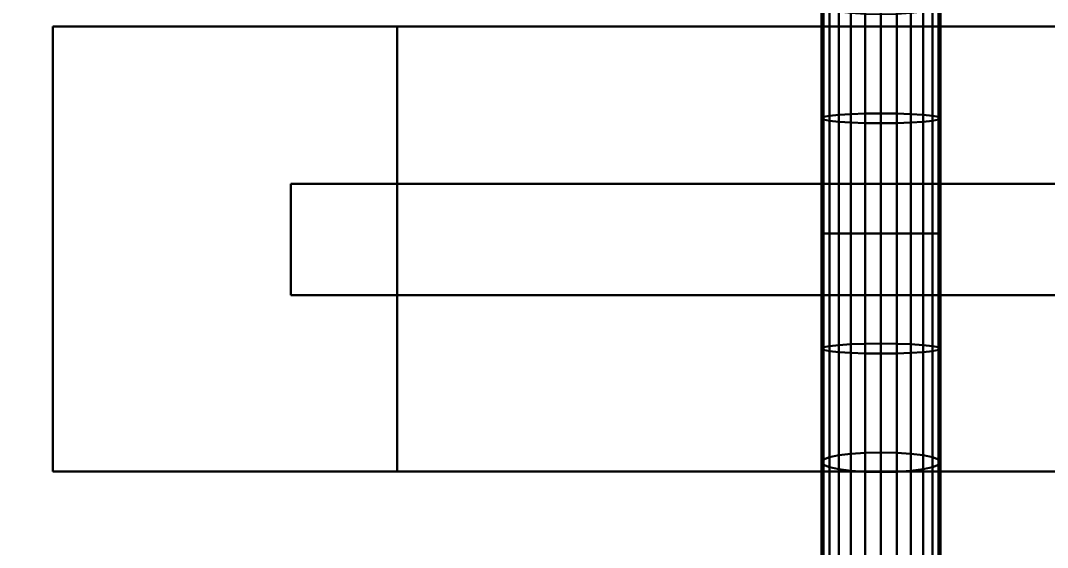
# Model space of a CAD drawing. Header units: millimetres. Extents: x -33522418 to 16198808, y -126322335 to -58690945.
# Drawn here: x -15917398.5 to -15917290.8, y -63981159.7 to -63981104.4 of the extents above; entities that cross this region are included whole.
import ezdxf

# ---------------------------------------------------------------- set-up
doc = ezdxf.new("R2010")
doc.units = ezdxf.units.MM
doc.header["$LTSCALE"] = 10
doc.header["$PDMODE"] = 3
doc.linetypes.add('DASH', pattern=[0.35, 0.25, -0.1])
doc.layers.add('LAYER4', color=7, linetype='Continuous')
doc.layers.add('墙体层', color=1, linetype='Continuous')
doc.styles.add('宋体_T3', font='SimSun.ttf', dxfattribs={"width": 0.7})
doc.dimstyles.new('_TCH_ARCH&&60', dxfattribs={"dimtxt": 158.607595, "dimasz": 60, "dimexe": 90, "dimexo": 180, "dimgap": 60, "dimtad": 1, "dimdec": 0, "dimzin": 0, "dimdsep": 46, "dimtxsty": '宋体_T3', "dimblk": 'ARCHTICK', "dimcen": 0.09, "dimclrd": 2, "dimclre": 2, "dimclrt": 2, "dimazin": 2, "dimtfac": 1, "dimtdec": 0, "dimtix": 1, "dimtmove": 2, "dimatfit": 3, "dimfxl": 60, "dimtolj": 1, "dimtzin": 0, "dimarcsym": 0})

# ---------------------------------------------------------------- blocks, each defined once
blk = doc.blocks.new('754')
at = {"layer": '墙体层', "color": 8}
for points, invisible_edges in [([(44979.69, 96606.02, 789.34), (44979.69, 95441.78, 747.18), (44979.69, 95405.62, 789.34)], 3), ([(44979.69, 96606.02, 789.34), (44979.69, 96569.86, 747.18), (44979.69, 95441.78, 747.18)], 13), ([(44979.69, 96606.02, 789.34), (44979.69, 95405.62, 789.34), (45026.35, 95405.62, 789.34)], 12), ([(44979.69, 96606.02, 789.34), (45026.35, 95405.62, 789.34), (45026.35, 96606.02, 789.34)], 1), ([(44979.69, 95405.62, 1.23), (44979.69, 96606.02, 1.23), (45026.35, 96606.02, 1.23)], 12), ([(44979.69, 95405.62, 1.23), (45026.35, 96606.02, 1.23), (45026.35, 95405.62, 1.23)], 1), ([(44979.69, 95405.62, 1.23), (44979.69, 96569.86, 83.2), (44979.69, 96606.02, 1.23)], 3), ([(44979.69, 96606.02, 1.23), (44979.69, 96606.02, 789.34), (45026.35, 96606.02, 789.34)], 12), ([(44979.69, 96606.02, 1.23), (45026.35, 96606.02, 789.34), (45026.35, 96606.02, 1.23)], 1), ([(44979.69, 96569.86, 747.18), (44979.69, 96606.02, 789.34), (44979.69, 96569.86, 83.2)], 3), ([(44979.69, 96606.02, 1.23), (44979.69, 96569.86, 83.2), (44979.69, 96606.02, 789.34)], 3), ([(45026.35, 96606.02, 789.34), (45026.35, 95405.62, 789.34), (45026.35, 95441.78, 747.18)], 14), ([(45026.35, 96606.02, 789.34), (45026.35, 95441.78, 747.18), (45026.35, 96569.86, 747.18)], 13), ([(45026.35, 95405.62, 1.23), (45026.35, 96606.02, 1.23), (45026.35, 96569.86, 83.2)], 14), ([(45026.35, 96569.86, 747.18), (45026.35, 96569.86, 83.2), (45026.35, 96606.02, 789.34)], 14), ([(45026.35, 96606.02, 1.23), (45026.35, 96606.02, 789.34), (45026.35, 96569.86, 83.2)], 14), ([(44996.19, 96581.02, 771.58), (44996.19, 95439.09, 771.58), (45007.85, 95439.09, 771.58)], 12), ([(44996.19, 96581.02, 771.58), (45007.85, 95439.09, 771.58), (45007.85, 96581.02, 771.58)], 1), ([(44996.19, 95439.09, 16.5), (44996.19, 96581.02, 16.5), (45007.85, 96581.02, 16.5)], 12), ([(44996.19, 95439.09, 16.5), (45007.85, 96581.02, 16.5), (45007.85, 95439.09, 16.5)], 1), ([(44996.19, 96581.02, 16.5), (44996.19, 96581.02, 771.58), (45007.85, 96581.02, 771.58)], 12), ([(44996.19, 96581.02, 16.5), (45007.85, 96581.02, 771.58), (45007.85, 96581.02, 16.5)], 1), ([(44996.19, 95439.09, 16.5), (44996.19, 96581.02, 771.58), (44996.19, 96581.02, 16.5)], 1), ([(44996.19, 95439.09, 771.58), (44996.19, 96581.02, 771.58), (44996.19, 95439.09, 16.5)], 2), ([(45007.85, 95439.09, 16.5), (45007.85, 96581.02, 16.5), (45007.85, 96581.02, 771.58)], 12), ([(45007.85, 95439.09, 771.58), (45007.85, 95439.09, 16.5), (45007.85, 96581.02, 771.58)], 2), ([(44979.69, 95441.78, 747.18), (44979.69, 96569.86, 747.18), (45026.35, 96569.86, 747.18)], 12), ([(44979.69, 95441.78, 747.18), (45026.35, 96569.86, 747.18), (45026.35, 95441.78, 747.18)], 1), ([(44979.69, 96569.86, 83.2), (44979.69, 95441.78, 83.2), (45026.35, 95441.78, 83.2)], 12), ([(44979.69, 96569.86, 83.2), (45026.35, 95441.78, 83.2), (45026.35, 96569.86, 83.2)], 1), ([(44979.69, 95405.62, 1.23), (44979.69, 95441.78, 83.2), (44979.69, 96569.86, 83.2)], 13), ([(44979.69, 96569.86, 747.18), (44979.69, 96569.86, 83.2), (45026.35, 96569.86, 83.2)], 12), ([(44979.69, 96569.86, 747.18), (45026.35, 96569.86, 83.2), (45026.35, 96569.86, 747.18)], 1), ([(45026.35, 95405.62, 1.23), (45026.35, 96569.86, 83.2), (45026.35, 95441.78, 83.2)], 13), ([(44977.4, 96525.36, 10.98), (44977.12, 96525.14, 12.58), (44989.17, 96525.14, 16.45)], 12), ([(44989.17, 96525.14, 16.45), (44989.31, 96525.36, 14.8), (44977.4, 96525.36, 10.98)], 12), ([(44977.67, 96525.14, 9.37), (44977.4, 96525.36, 10.98), (44989.31, 96525.36, 14.8)], 12), ([(44989.31, 96525.36, 14.8), (44989.45, 96525.14, 13.15), (44977.67, 96525.14, 9.37)], 12), ([(44989.31, 96525.36, 14.8), (44989.17, 96525.14, 16.45), (45001.39, 96525.14, 17.74)], 12), ([(45001.39, 96525.14, 17.74), (45001.39, 96525.36, 16.07), (44989.31, 96525.36, 14.8)], 12), ([(44989.45, 96525.14, 13.15), (44989.31, 96525.36, 14.8), (45001.39, 96525.36, 16.07)], 12), ([(45001.39, 96525.36, 16.07), (45001.39, 96525.14, 14.41), (44989.45, 96525.14, 13.15)], 12), ([(45013.6, 96525.14, 16.45), (45013.46, 96525.36, 14.8), (45001.39, 96525.36, 16.07)], 12), ([(45001.39, 96525.36, 16.07), (45001.39, 96525.14, 17.74), (45013.6, 96525.14, 16.45)], 12), ([(45013.46, 96525.36, 14.8), (45013.32, 96525.14, 13.15), (45001.39, 96525.14, 14.41)], 12), ([(45001.39, 96525.14, 14.41), (45001.39, 96525.36, 16.07), (45013.46, 96525.36, 14.8)], 12), ([(45025.37, 96525.36, 10.98), (45025.1, 96525.14, 9.37), (45013.32, 96525.14, 13.15)], 12), ([(45013.32, 96525.14, 13.15), (45013.46, 96525.36, 14.8), (45025.37, 96525.36, 10.98)], 12), ([(45025.65, 96525.14, 12.58), (45025.37, 96525.36, 10.98), (45013.46, 96525.36, 14.8)], 12), ([(45013.46, 96525.36, 14.8), (45013.6, 96525.14, 16.45), (45025.65, 96525.14, 12.58)], 12), ([(45036.96, 96525.36, 4.61), (45036.56, 96525.14, 3.08), (45025.1, 96525.14, 9.37)], 12), ([(45025.1, 96525.14, 9.37), (45025.37, 96525.36, 10.98), (45036.96, 96525.36, 4.61)], 12), ([(45025.37, 96525.36, 10.98), (45025.65, 96525.14, 12.58), (45037.37, 96525.14, 6.14)], 12), ([(45037.37, 96525.14, 6.14), (45036.96, 96525.36, 4.61), (45025.37, 96525.36, 10.98)], 12), ([(44976.87, 96524.51, 14.03), (44976.66, 96523.53, 15.25), (44988.94, 96523.53, 19.19)], 12), ([(44977.12, 96525.14, 12.58), (44976.87, 96524.51, 14.03), (44989.05, 96524.51, 17.93)], 12), ([(44988.94, 96523.53, 19.19), (44989.05, 96524.51, 17.93), (44976.87, 96524.51, 14.03)], 12), ([(44989.05, 96524.51, 17.93), (44989.17, 96525.14, 16.45), (44977.12, 96525.14, 12.58)], 12), ([(44977.92, 96524.51, 7.93), (44977.67, 96525.14, 9.37), (44989.45, 96525.14, 13.15)], 12), ([(44989.45, 96525.14, 13.15), (44989.57, 96524.51, 11.67), (44977.92, 96524.51, 7.93)], 12), ([(44978.13, 96523.53, 6.7), (44977.92, 96524.51, 7.93), (44989.57, 96524.51, 11.67)], 12), ([(44989.57, 96524.51, 11.67), (44989.68, 96523.53, 10.41), (44978.13, 96523.53, 6.7)], 12), ([(44989.05, 96524.51, 17.93), (44988.94, 96523.53, 19.19), (45001.39, 96523.53, 20.5)], 12), ([(44989.17, 96525.14, 16.45), (44989.05, 96524.51, 17.93), (45001.39, 96524.51, 19.23)], 12), ([(45001.39, 96523.53, 20.5), (45001.39, 96524.51, 19.23), (44989.05, 96524.51, 17.93)], 12), ([(45001.39, 96524.51, 19.23), (45001.39, 96525.14, 17.74), (44989.17, 96525.14, 16.45)], 12), ([(44989.57, 96524.51, 11.67), (44989.45, 96525.14, 13.15), (45001.39, 96525.14, 14.41)], 12), ([(45001.39, 96525.14, 14.41), (45001.39, 96524.51, 12.91), (44989.57, 96524.51, 11.67)], 12), ([(44989.68, 96523.53, 10.41), (44989.57, 96524.51, 11.67), (45001.39, 96524.51, 12.91)], 12), ([(45001.39, 96524.51, 12.91), (45001.39, 96523.53, 11.64), (44989.68, 96523.53, 10.41)], 12), ([(45013.72, 96524.51, 17.93), (45013.6, 96525.14, 16.45), (45001.39, 96525.14, 17.74)], 12), ([(45001.39, 96525.14, 17.74), (45001.39, 96524.51, 19.23), (45013.72, 96524.51, 17.93)], 12), ([(45013.32, 96525.14, 13.15), (45013.2, 96524.51, 11.67), (45001.39, 96524.51, 12.91)], 12), ([(45001.39, 96524.51, 12.91), (45001.39, 96525.14, 14.41), (45013.32, 96525.14, 13.15)], 12), ([(45013.2, 96524.51, 11.67), (45013.09, 96523.53, 10.41), (45001.39, 96523.53, 11.64)], 12), ([(45013.83, 96523.53, 19.19), (45013.72, 96524.51, 17.93), (45001.39, 96524.51, 19.23)], 12), ([(45001.39, 96524.51, 19.23), (45001.39, 96523.53, 20.5), (45013.83, 96523.53, 19.19)], 12), ([(45001.39, 96523.53, 11.64), (45001.39, 96524.51, 12.91), (45013.2, 96524.51, 11.67)], 12), ([(45024.85, 96524.51, 7.93), (45024.64, 96523.53, 6.7), (45013.09, 96523.53, 10.41)], 12), ([(45013.09, 96523.53, 10.41), (45013.2, 96524.51, 11.67), (45024.85, 96524.51, 7.93)], 12), ([(45025.1, 96525.14, 9.37), (45024.85, 96524.51, 7.93), (45013.2, 96524.51, 11.67)], 12), ([(45013.2, 96524.51, 11.67), (45013.32, 96525.14, 13.15), (45025.1, 96525.14, 9.37)], 12), ([(45025.9, 96524.51, 14.03), (45025.65, 96525.14, 12.58), (45013.6, 96525.14, 16.45)], 12), ([(45013.6, 96525.14, 16.45), (45013.72, 96524.51, 17.93), (45025.9, 96524.51, 14.03)], 12), ([(45026.11, 96523.53, 15.25), (45025.9, 96524.51, 14.03), (45013.72, 96524.51, 17.93)], 12), ([(45013.72, 96524.51, 17.93), (45013.83, 96523.53, 19.19), (45026.11, 96523.53, 15.25)], 12), ([(45036.19, 96524.51, 1.7), (45035.88, 96523.53, 0.53), (45024.64, 96523.53, 6.7)], 12), ([(45024.64, 96523.53, 6.7), (45024.85, 96524.51, 7.93), (45036.19, 96524.51, 1.7)], 12), ([(45036.56, 96525.14, 3.08), (45036.19, 96524.51, 1.7), (45024.85, 96524.51, 7.93)], 12), ([(45024.85, 96524.51, 7.93), (45025.1, 96525.14, 9.37), (45036.56, 96525.14, 3.08)], 12), ([(45025.65, 96525.14, 12.58), (45025.9, 96524.51, 14.03), (45037.74, 96524.51, 7.52)], 12), ([(45037.74, 96524.51, 7.52), (45037.37, 96525.14, 6.14), (45025.65, 96525.14, 12.58)], 12), ([(45038.05, 96523.53, 8.69), (45037.74, 96524.51, 7.52), (45025.9, 96524.51, 14.03)], 12), ([(45025.9, 96524.51, 14.03), (45026.11, 96523.53, 15.25), (45038.05, 96523.53, 8.69)], 12), ([(44976.66, 96523.53, 15.25), (44976.5, 96522.26, 16.2), (44988.86, 96522.26, 20.16)], 12), ([(44988.86, 96522.26, 20.16), (44988.94, 96523.53, 19.19), (44976.66, 96523.53, 15.25)], 12), ([(44978.29, 96522.26, 5.76), (44978.13, 96523.53, 6.7), (44989.68, 96523.53, 10.41)], 12), ([(44989.68, 96523.53, 10.41), (44989.76, 96522.26, 9.44), (44978.29, 96522.26, 5.76)], 12), ([(44988.94, 96523.53, 19.19), (44988.86, 96522.26, 20.16), (45001.39, 96522.26, 21.48)], 12), ([(45001.39, 96522.26, 21.48), (45001.39, 96523.53, 20.5), (44988.94, 96523.53, 19.19)], 12), ([(44989.76, 96522.26, 9.44), (44989.68, 96523.53, 10.41), (45001.39, 96523.53, 11.64)], 12), ([(45001.39, 96523.53, 11.64), (45001.39, 96522.26, 10.66), (44989.76, 96522.26, 9.44)], 12), ([(45001.39, 96522.26, 10.66), (45001.39, 96523.53, 11.64), (45013.09, 96523.53, 10.41)], 12), ([(45013.09, 96523.53, 10.41), (45013.01, 96522.26, 9.44), (45001.39, 96522.26, 10.66)], 12), ([(45013.91, 96522.26, 20.16), (45013.83, 96523.53, 19.19), (45001.39, 96523.53, 20.5)], 12), ([(45001.39, 96523.53, 20.5), (45001.39, 96522.26, 21.48), (45013.91, 96522.26, 20.16)], 12), ([(45013.01, 96522.26, 9.44), (45013.09, 96523.53, 10.41), (45024.64, 96523.53, 6.7)], 12), ([(45024.64, 96523.53, 6.7), (45024.48, 96522.26, 5.76), (45013.01, 96522.26, 9.44)], 12), ([(45026.27, 96522.26, 16.2), (45026.11, 96523.53, 15.25), (45013.83, 96523.53, 19.19)], 12), ([(45013.83, 96523.53, 19.19), (45013.91, 96522.26, 20.16), (45026.27, 96522.26, 16.2)], 12), ([(45035.88, 96523.53, 0.53), (45035.64, 96522.26, -0.37), (45024.48, 96522.26, 5.76)], 12), ([(45024.48, 96522.26, 5.76), (45024.64, 96523.53, 6.7), (45035.88, 96523.53, 0.53)], 12), ([(45038.29, 96522.26, 9.59), (45038.05, 96523.53, 8.69), (45026.11, 96523.53, 15.25)], 12), ([(45026.11, 96523.53, 15.25), (45026.27, 96522.26, 16.2), (45038.29, 96522.26, 9.59)], 12), ([(44976.5, 96522.26, 16.2), (44976.4, 96520.77, 16.81), (44988.81, 96520.77, 20.79)], 12), ([(44988.81, 96520.77, 20.79), (44988.86, 96522.26, 20.16), (44976.5, 96522.26, 16.2)], 12), ([(44978.39, 96520.77, 5.15), (44978.29, 96522.26, 5.76), (44989.76, 96522.26, 9.44)], 12), ([(44989.76, 96522.26, 9.44), (44989.81, 96520.77, 8.81), (44978.39, 96520.77, 5.15)], 12), ([(44988.86, 96522.26, 20.16), (44988.81, 96520.77, 20.79), (45001.39, 96520.77, 22.11)], 12), ([(45001.39, 96520.77, 22.11), (45001.39, 96522.26, 21.48), (44988.86, 96522.26, 20.16)], 12), ([(44989.81, 96520.77, 8.81), (44989.76, 96522.26, 9.44), (45001.39, 96522.26, 10.66)], 12), ([(45001.39, 96522.26, 10.66), (45001.39, 96520.77, 10.03), (44989.81, 96520.77, 8.81)], 12), ([(45013.01, 96522.26, 9.44), (45012.96, 96520.77, 8.81), (45001.39, 96520.77, 10.03)], 12), ([(45001.39, 96520.77, 10.03), (45001.39, 96522.26, 10.66), (45013.01, 96522.26, 9.44)], 12), ([(45013.96, 96520.77, 20.79), (45013.91, 96522.26, 20.16), (45001.39, 96522.26, 21.48)], 12), ([(45001.39, 96522.26, 21.48), (45001.39, 96520.77, 22.11), (45013.96, 96520.77, 20.79)], 12), ([(45024.48, 96522.26, 5.76), (45024.38, 96520.77, 5.15), (45012.96, 96520.77, 8.81)], 12), ([(45012.96, 96520.77, 8.81), (45013.01, 96522.26, 9.44), (45024.48, 96522.26, 5.76)], 12), ([(45026.37, 96520.77, 16.81), (45026.27, 96522.26, 16.2), (45013.91, 96522.26, 20.16)], 12), ([(45013.91, 96522.26, 20.16), (45013.96, 96520.77, 20.79), (45026.37, 96520.77, 16.81)], 12), ([(45035.64, 96522.26, -0.37), (45035.48, 96520.77, -0.95), (45024.38, 96520.77, 5.15)], 12), ([(45024.38, 96520.77, 5.15), (45024.48, 96522.26, 5.76), (45035.64, 96522.26, -0.37)], 12), ([(45038.44, 96520.77, 10.18), (45038.29, 96522.26, 9.59), (45026.27, 96522.26, 16.2)], 12), ([(45026.27, 96522.26, 16.2), (45026.37, 96520.77, 16.81), (45038.44, 96520.77, 10.18)], 12), ([(44976.4, 96520.77, 16.81), (44976.36, 96519.11, 17.02), (44988.79, 96519.11, 21.01)], 12), ([(44988.79, 96519.11, 21.01), (44988.81, 96520.77, 20.79), (44976.4, 96520.77, 16.81)], 12), ([(44978.43, 96519.11, 4.93), (44978.39, 96520.77, 5.15), (44989.81, 96520.77, 8.81)], 12), ([(44989.81, 96520.77, 8.81), (44989.83, 96519.11, 8.59), (44978.43, 96519.11, 4.93)], 12), ([(44988.81, 96520.77, 20.79), (44988.79, 96519.11, 21.01), (45001.39, 96519.11, 22.34)], 12), ([(45001.39, 96519.11, 22.34), (45001.39, 96520.77, 22.11), (44988.81, 96520.77, 20.79)], 12), ([(44989.83, 96519.11, 8.59), (44989.81, 96520.77, 8.81), (45001.39, 96520.77, 10.03)], 12), ([(45001.39, 96520.77, 10.03), (45001.39, 96519.11, 9.81), (44989.83, 96519.11, 8.59)], 12), ([(45012.96, 96520.77, 8.81), (45012.94, 96519.11, 8.59), (45001.39, 96519.11, 9.81)], 12), ([(45001.39, 96519.11, 9.81), (45001.39, 96520.77, 10.03), (45012.96, 96520.77, 8.81)], 12), ([(45013.98, 96519.11, 21.01), (45013.96, 96520.77, 20.79), (45001.39, 96520.77, 22.11)], 12), ([(45001.39, 96520.77, 22.11), (45001.39, 96519.11, 22.34), (45013.98, 96519.11, 21.01)], 12), ([(45024.38, 96520.77, 5.15), (45024.34, 96519.11, 4.93), (45012.94, 96519.11, 8.59)], 12), ([(45012.94, 96519.11, 8.59), (45012.96, 96520.77, 8.81), (45024.38, 96520.77, 5.15)], 12), ([(45026.41, 96519.11, 17.02), (45026.37, 96520.77, 16.81), (45013.96, 96520.77, 20.79)], 12), ([(45013.96, 96520.77, 20.79), (45013.98, 96519.11, 21.01), (45026.41, 96519.11, 17.02)], 12), ([(45035.48, 96520.77, -0.95), (45035.43, 96519.11, -1.16), (45024.34, 96519.11, 4.93)], 12), ([(45024.34, 96519.11, 4.93), (45024.38, 96520.77, 5.15), (45035.48, 96520.77, -0.95)], 12), ([(45038.5, 96519.11, 10.38), (45038.44, 96520.77, 10.18), (45026.37, 96520.77, 16.81)], 12), ([(45026.37, 96520.77, 16.81), (45026.41, 96519.11, 17.02), (45038.5, 96519.11, 10.38)], 12), ([(44988.81, 96517.45, 20.79), (44988.79, 96519.11, 21.01), (44976.36, 96519.11, 17.02)], 12), ([(44976.36, 96519.11, 17.02), (44976.4, 96517.45, 16.81), (44988.81, 96517.45, 20.79)], 12), ([(44989.83, 96519.11, 8.59), (44989.81, 96517.45, 8.81), (44978.39, 96517.45, 5.15)], 12), ([(44978.39, 96517.45, 5.15), (44978.43, 96519.11, 4.93), (44989.83, 96519.11, 8.59)], 12), ([(45001.39, 96517.45, 22.11), (45001.39, 96519.11, 22.34), (44988.79, 96519.11, 21.01)], 12), ([(44988.79, 96519.11, 21.01), (44988.81, 96517.45, 20.79), (45001.39, 96517.45, 22.11)], 12), ([(45001.39, 96519.11, 9.81), (45001.39, 96517.45, 10.03), (44989.81, 96517.45, 8.81)], 12), ([(44989.81, 96517.45, 8.81), (44989.83, 96519.11, 8.59), (45001.39, 96519.11, 9.81)], 12), ([(45012.94, 96519.11, 8.59), (45012.96, 96517.45, 8.81), (45001.39, 96517.45, 10.03)], 12), ([(45001.39, 96517.45, 10.03), (45001.39, 96519.11, 9.81), (45012.94, 96519.11, 8.59)], 12), ([(45013.96, 96517.45, 20.79), (45013.98, 96519.11, 21.01), (45001.39, 96519.11, 22.34)], 12), ([(45001.39, 96519.11, 22.34), (45001.39, 96517.45, 22.11), (45013.96, 96517.45, 20.79)], 12), ([(45012.96, 96517.45, 8.81), (45012.94, 96519.11, 8.59), (45024.34, 96519.11, 4.93)], 12), ([(45024.34, 96519.11, 4.93), (45024.38, 96517.45, 5.15), (45012.96, 96517.45, 8.81)], 12), ([(45013.98, 96519.11, 21.01), (45013.96, 96517.45, 20.79), (45026.37, 96517.45, 16.81)], 12), ([(45026.37, 96517.45, 16.81), (45026.41, 96519.11, 17.02), (45013.98, 96519.11, 21.01)], 12), ([(45024.38, 96517.45, 5.15), (45024.34, 96519.11, 4.93), (45035.43, 96519.11, -1.16)], 12), ([(45035.43, 96519.11, -1.16), (45035.48, 96517.45, -0.95), (45024.38, 96517.45, 5.15)], 12), ([(45026.41, 96519.11, 17.02), (45026.37, 96517.45, 16.81), (45038.44, 96517.45, 10.18)], 12), ([(45038.44, 96517.45, 10.18), (45038.5, 96519.11, 10.38), (45026.41, 96519.11, 17.02)], 12), ([(44988.86, 96515.96, 20.16), (44988.81, 96517.45, 20.79), (44976.4, 96517.45, 16.81)], 12), ([(44976.4, 96517.45, 16.81), (44976.5, 96515.96, 16.2), (44988.86, 96515.96, 20.16)], 12), ([(44989.81, 96517.45, 8.81), (44989.76, 96515.96, 9.44), (44978.29, 96515.96, 5.76)], 12), ([(44978.29, 96515.96, 5.76), (44978.39, 96517.45, 5.15), (44989.81, 96517.45, 8.81)], 12), ([(45001.39, 96515.96, 21.48), (45001.39, 96517.45, 22.11), (44988.81, 96517.45, 20.79)], 12), ([(44988.81, 96517.45, 20.79), (44988.86, 96515.96, 20.16), (45001.39, 96515.96, 21.48)], 12), ([(45001.39, 96517.45, 10.03), (45001.39, 96515.96, 10.66), (44989.76, 96515.96, 9.44)], 12), ([(44989.76, 96515.96, 9.44), (44989.81, 96517.45, 8.81), (45001.39, 96517.45, 10.03)], 12), ([(45012.96, 96517.45, 8.81), (45013.01, 96515.96, 9.44), (45001.39, 96515.96, 10.66)], 12), ([(45001.39, 96515.96, 10.66), (45001.39, 96517.45, 10.03), (45012.96, 96517.45, 8.81)], 12), ([(45013.91, 96515.96, 20.16), (45013.96, 96517.45, 20.79), (45001.39, 96517.45, 22.11)], 12), ([(45001.39, 96517.45, 22.11), (45001.39, 96515.96, 21.48), (45013.91, 96515.96, 20.16)], 12), ([(45013.01, 96515.96, 9.44), (45012.96, 96517.45, 8.81), (45024.38, 96517.45, 5.15)], 12), ([(45024.38, 96517.45, 5.15), (45024.48, 96515.96, 5.76), (45013.01, 96515.96, 9.44)], 12), ([(45013.96, 96517.45, 20.79), (45013.91, 96515.96, 20.16), (45026.27, 96515.96, 16.2)], 12), ([(45026.27, 96515.96, 16.2), (45026.37, 96517.45, 16.81), (45013.96, 96517.45, 20.79)], 12), ([(45024.48, 96515.96, 5.76), (45024.38, 96517.45, 5.15), (45035.48, 96517.45, -0.95)], 12), ([(45035.48, 96517.45, -0.95), (45035.64, 96515.96, -0.37), (45024.48, 96515.96, 5.76)], 12), ([(45026.37, 96517.45, 16.81), (45026.27, 96515.96, 16.2), (45038.29, 96515.96, 9.59)], 12), ([(45038.29, 96515.96, 9.59), (45038.44, 96517.45, 10.18), (45026.37, 96517.45, 16.81)], 12), ([(44988.94, 96514.69, 19.19), (44988.86, 96515.96, 20.16), (44976.5, 96515.96, 16.2)], 12), ([(44976.5, 96515.96, 16.2), (44976.66, 96514.69, 15.25), (44988.94, 96514.69, 19.19)], 12), ([(44989.76, 96515.96, 9.44), (44989.68, 96514.69, 10.41), (44978.13, 96514.69, 6.7)], 12), ([(44978.13, 96514.69, 6.7), (44978.29, 96515.96, 5.76), (44989.76, 96515.96, 9.44)], 12), ([(45001.39, 96514.69, 20.5), (45001.39, 96515.96, 21.48), (44988.86, 96515.96, 20.16)], 12), ([(44988.86, 96515.96, 20.16), (44988.94, 96514.69, 19.19), (45001.39, 96514.69, 20.5)], 12), ([(45001.39, 96515.96, 10.66), (45001.39, 96514.69, 11.64), (44989.68, 96514.69, 10.41)], 12), ([(44989.68, 96514.69, 10.41), (44989.76, 96515.96, 9.44), (45001.39, 96515.96, 10.66)], 12), ([(45013.01, 96515.96, 9.44), (45013.09, 96514.69, 10.41), (45001.39, 96514.69, 11.64)], 12), ([(45001.39, 96514.69, 11.64), (45001.39, 96515.96, 10.66), (45013.01, 96515.96, 9.44)], 12), ([(45013.83, 96514.69, 19.19), (45013.91, 96515.96, 20.16), (45001.39, 96515.96, 21.48)], 12), ([(45001.39, 96515.96, 21.48), (45001.39, 96514.69, 20.5), (45013.83, 96514.69, 19.19)], 12), ([(45013.09, 96514.69, 10.41), (45013.01, 96515.96, 9.44), (45024.48, 96515.96, 5.76)], 12), ([(45024.48, 96515.96, 5.76), (45024.64, 96514.69, 6.7), (45013.09, 96514.69, 10.41)], 12), ([(45013.91, 96515.96, 20.16), (45013.83, 96514.69, 19.19), (45026.11, 96514.69, 15.25)], 12), ([(45026.11, 96514.69, 15.25), (45026.27, 96515.96, 16.2), (45013.91, 96515.96, 20.16)], 12), ([(45024.64, 96514.69, 6.7), (45024.48, 96515.96, 5.76), (45035.64, 96515.96, -0.37)], 12), ([(45035.64, 96515.96, -0.37), (45035.88, 96514.69, 0.53), (45024.64, 96514.69, 6.7)], 12), ([(45026.27, 96515.96, 16.2), (45026.11, 96514.69, 15.25), (45038.05, 96514.69, 8.69)], 12), ([(45038.05, 96514.69, 8.69), (45038.29, 96515.96, 9.59), (45026.27, 96515.96, 16.2)], 12), ([(44989.05, 96513.71, 17.93), (44988.94, 96514.69, 19.19), (44976.66, 96514.69, 15.25)], 12), ([(44976.66, 96514.69, 15.25), (44976.87, 96513.71, 14.03), (44989.05, 96513.71, 17.93)], 12), ([(44989.68, 96514.69, 10.41), (44989.57, 96513.71, 11.67), (44977.92, 96513.71, 7.93)], 12), ([(44977.92, 96513.71, 7.93), (44978.13, 96514.69, 6.7), (44989.68, 96514.69, 10.41)], 12), ([(45001.39, 96513.71, 19.23), (45001.39, 96514.69, 20.5), (44988.94, 96514.69, 19.19)], 12), ([(44988.94, 96514.69, 19.19), (44989.05, 96513.71, 17.93), (45001.39, 96513.71, 19.23)], 12), ([(44989.57, 96513.71, 11.67), (44989.68, 96514.69, 10.41), (45001.39, 96514.69, 11.64)], 12), ([(45001.39, 96514.69, 11.64), (45001.39, 96513.71, 12.91), (44989.57, 96513.71, 11.67)], 12), ([(45013.09, 96514.69, 10.41), (45013.2, 96513.71, 11.67), (45001.39, 96513.71, 12.91)], 12), ([(45001.39, 96513.71, 12.91), (45001.39, 96514.69, 11.64), (45013.09, 96514.69, 10.41)], 12), ([(45013.72, 96513.71, 17.93), (45013.83, 96514.69, 19.19), (45001.39, 96514.69, 20.5)], 12), ([(45001.39, 96514.69, 20.5), (45001.39, 96513.71, 19.23), (45013.72, 96513.71, 17.93)], 12), ([(45013.2, 96513.71, 11.67), (45013.09, 96514.69, 10.41), (45024.64, 96514.69, 6.7)], 12), ([(45024.64, 96514.69, 6.7), (45024.85, 96513.71, 7.93), (45013.2, 96513.71, 11.67)], 12), ([(45013.83, 96514.69, 19.19), (45013.72, 96513.71, 17.93), (45025.9, 96513.71, 14.03)], 12), ([(45025.9, 96513.71, 14.03), (45026.11, 96514.69, 15.25), (45013.83, 96514.69, 19.19)], 12), ([(45024.85, 96513.71, 7.93), (45024.64, 96514.69, 6.7), (45035.88, 96514.69, 0.53)], 12), ([(45035.88, 96514.69, 0.53), (45036.19, 96513.71, 1.7), (45024.85, 96513.71, 7.93)], 12), ([(45026.11, 96514.69, 15.25), (45025.9, 96513.71, 14.03), (45037.74, 96513.71, 7.52)], 12), ([(45037.74, 96513.71, 7.52), (45038.05, 96514.69, 8.69), (45026.11, 96514.69, 15.25)], 12), ([(44989.17, 96513.08, 16.45), (44989.05, 96513.71, 17.93), (44976.87, 96513.71, 14.03)], 12), ([(44976.87, 96513.71, 14.03), (44977.12, 96513.08, 12.58), (44989.17, 96513.08, 16.45)], 12), ([(44989.57, 96513.71, 11.67), (44989.45, 96513.08, 13.15), (44977.67, 96513.08, 9.37)], 12), ([(44977.67, 96513.08, 9.37), (44977.92, 96513.71, 7.93), (44989.57, 96513.71, 11.67)], 12), ([(45001.39, 96513.08, 17.74), (45001.39, 96513.71, 19.23), (44989.05, 96513.71, 17.93)], 12), ([(44989.05, 96513.71, 17.93), (44989.17, 96513.08, 16.45), (45001.39, 96513.08, 17.74)], 12), ([(45001.39, 96513.71, 12.91), (45001.39, 96513.08, 14.41), (44989.45, 96513.08, 13.15)], 12), ([(44989.45, 96513.08, 13.15), (44989.57, 96513.71, 11.67), (45001.39, 96513.71, 12.91)], 12), ([(45013.2, 96513.71, 11.67), (45013.32, 96513.08, 13.15), (45001.39, 96513.08, 14.41)], 12), ([(45001.39, 96513.08, 14.41), (45001.39, 96513.71, 12.91), (45013.2, 96513.71, 11.67)], 12), ([(45013.6, 96513.08, 16.45), (45013.72, 96513.71, 17.93), (45001.39, 96513.71, 19.23)], 12), ([(45001.39, 96513.71, 19.23), (45001.39, 96513.08, 17.74), (45013.6, 96513.08, 16.45)], 12), ([(45013.32, 96513.08, 13.15), (45013.2, 96513.71, 11.67), (45024.85, 96513.71, 7.93)], 12), ([(45024.85, 96513.71, 7.93), (45025.1, 96513.08, 9.37), (45013.32, 96513.08, 13.15)], 12), ([(45013.72, 96513.71, 17.93), (45013.6, 96513.08, 16.45), (45025.65, 96513.08, 12.58)], 12), ([(45025.65, 96513.08, 12.58), (45025.9, 96513.71, 14.03), (45013.72, 96513.71, 17.93)], 12), ([(45025.1, 96513.08, 9.37), (45024.85, 96513.71, 7.93), (45036.19, 96513.71, 1.7)], 12), ([(45036.19, 96513.71, 1.7), (45036.56, 96513.08, 3.08), (45025.1, 96513.08, 9.37)], 12), ([(45025.9, 96513.71, 14.03), (45025.65, 96513.08, 12.58), (45037.37, 96513.08, 6.14)], 12), ([(45037.37, 96513.08, 6.14), (45037.74, 96513.71, 7.52), (45025.9, 96513.71, 14.03)], 12), ([(44977.12, 96513.08, 12.58), (44977.4, 96512.86, 10.98), (44989.31, 96512.86, 14.8)], 12), ([(44989.31, 96512.86, 14.8), (44989.17, 96513.08, 16.45), (44977.12, 96513.08, 12.58)], 12), ([(44989.45, 96513.08, 13.15), (44989.31, 96512.86, 14.8), (44977.4, 96512.86, 10.98)], 12), ([(44977.4, 96512.86, 10.98), (44977.67, 96513.08, 9.37), (44989.45, 96513.08, 13.15)], 12), ([(45001.39, 96512.86, 16.07), (45001.39, 96513.08, 17.74), (44989.17, 96513.08, 16.45)], 12), ([(44989.17, 96513.08, 16.45), (44989.31, 96512.86, 14.8), (45001.39, 96512.86, 16.07)], 12), ([(45001.39, 96513.08, 14.41), (45001.39, 96512.86, 16.07), (44989.31, 96512.86, 14.8)], 12), ([(44989.31, 96512.86, 14.8), (44989.45, 96513.08, 13.15), (45001.39, 96513.08, 14.41)], 12), ([(45013.32, 96513.08, 13.15), (45013.46, 96512.86, 14.8), (45001.39, 96512.86, 16.07)], 12), ([(45001.39, 96512.86, 16.07), (45001.39, 96513.08, 14.41), (45013.32, 96513.08, 13.15)], 12), ([(45013.46, 96512.86, 14.8), (45013.6, 96513.08, 16.45), (45001.39, 96513.08, 17.74)], 12), ([(45001.39, 96513.08, 17.74), (45001.39, 96512.86, 16.07), (45013.46, 96512.86, 14.8)], 12), ([(45013.46, 96512.86, 14.8), (45013.32, 96513.08, 13.15), (45025.1, 96513.08, 9.37)], 12), ([(45025.1, 96513.08, 9.37), (45025.37, 96512.86, 10.98), (45013.46, 96512.86, 14.8)], 12), ([(45013.6, 96513.08, 16.45), (45013.46, 96512.86, 14.8), (45025.37, 96512.86, 10.98)], 12), ([(45025.37, 96512.86, 10.98), (45025.65, 96513.08, 12.58), (45013.6, 96513.08, 16.45)], 12), ([(45025.37, 96512.86, 10.98), (45025.1, 96513.08, 9.37), (45036.56, 96513.08, 3.08)], 12), ([(45025.65, 96513.08, 12.58), (45025.37, 96512.86, 10.98), (45036.96, 96512.86, 4.61)], 12), ([(45036.56, 96513.08, 3.08), (45036.96, 96512.86, 4.61), (45025.37, 96512.86, 10.98)], 12), ([(45036.96, 96512.86, 4.61), (45037.37, 96513.08, 6.14), (45025.65, 96513.08, 12.58)], 12)]:
    blk.add_3dface(points, dxfattribs=dict(at, invisible_edges=invisible_edges))
blk = doc.blocks.new('_ArchTick')
at = {"color": 0, "linetype": 'ByBlock', "const_width": 0.15}
blk.add_lwpolyline([(-0.5, -0.5), (0.5, 0.5)], dxfattribs=at)
blk = doc.blocks.new('*D791')
at = {"layer": 'Defpoints', "color": 0, "linetype": 'DASH', "transparency": 16777216}
for p in [(-15915047.05, -63980372.98), (-15923207.05, -63981198.22), (-15915047.05, -63981198.22)]:
    blk.add_point(p, dxfattribs=at)
at = {"layer": 'LAYER4', "color": 2, "linetype": 'DASH', "lineweight": -2, "transparency": 16777216}
for p, q in [((-15923207.05, -63981018.22), (-15923207.05, -63980282.98)), ((-15915047.05, -63981018.22), (-15915047.05, -63980282.98)), ((-15923207.05, -63980372.98), (-15915047.05, -63980372.98))]:
    blk.add_line(p, q, dxfattribs=at)
at = {"layer": 'LAYER4', "color": 2, "linetype": 'DASH', "lineweight": -2, "transparency": 16777216, "xscale": 60, "yscale": 60, "zscale": 60, "rotation": 180}
blk.add_blockref('_ArchTick', (-15923207.05, -63980372.98), dxfattribs=at)
at = {"layer": 'LAYER4', "color": 2, "linetype": 'DASH', "lineweight": -2, "transparency": 16777216, "xscale": 60, "yscale": 60, "zscale": 60}
blk.add_blockref('_ArchTick', (-15915047.05, -63980372.98), dxfattribs=at)
at = {"layer": 'LAYER4', "color": 2, "linetype": 'DASH', "lineweight": -2, "transparency": 16777216, "insert": (-15919127.05, -63980233.67), "char_height": 158.608, "attachment_point": 5, "style": '宋体_T3'}
blk.add_mtext('\\A1;8160', dxfattribs=at)

msp = doc.modelspace()

# ---------------------------------------------------------------- block references
at = {"layer": 'LAYER4', "lineweight": -2, "xscale": -1, "rotation": 90}
msp.add_blockref('754', (-15820789.14, -63936125.39, -747.18), dxfattribs=at)

# ---------------------------------------------------------------- dimensions: what is measured, and where the dimension line sits
at = {"layer": 'LAYER4', "color": 8, "linetype": 'DASH', "lineweight": -2}
dim = msp.add_linear_dim(base=(-15915047.05, -63980372.98), p1=(-15923207.05, -63981198.22), p2=(-15915047.05, -63981198.22), dimstyle='_TCH_ARCH&&60', dxfattribs=at)
dim.commit()
dim.dimension.update_dxf_attribs({"geometry": '*D791', "text_midpoint": (-15919127.05, -63980233.67)})

doc.saveas('drawing.dxf')
